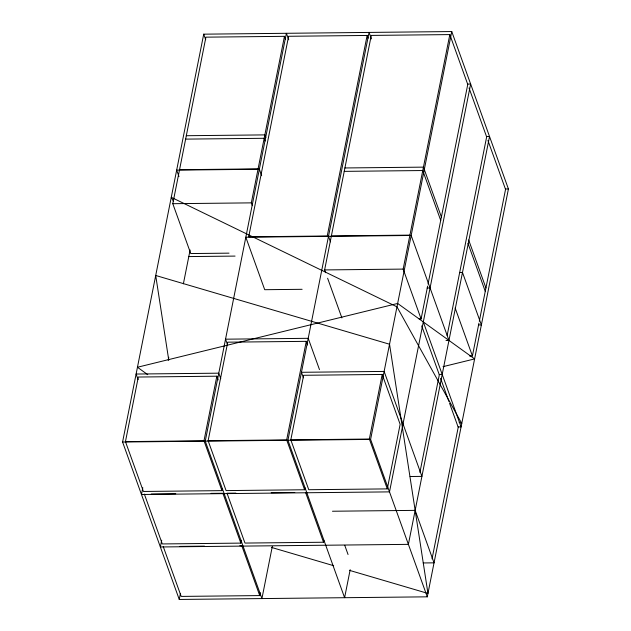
<?xml version="1.0" encoding="UTF-8"?>
<svg xmlns="http://www.w3.org/2000/svg" width="631" height="631" viewBox="0 0 631 631"><rect width="100%" height="100%" fill="white"/><g stroke="black" fill="none" stroke-linecap="round" stroke-linejoin="round"><path stroke-width="0.95" d="M122.58 442.023L203.718 34.169L451.749 31.55L508.42 188.977L427.282 596.831L179.251 599.45L122.58 442.023L370.602 439.405L427.282 596.831M222.325 488.709L221.946 490.634L143.403 491.462L125.451 441.613L138.299 377.038L216.843 376.202L218.176 379.901M229.021 253.149L190.736 253.552L172.784 203.695L205.919 37.158L284.463 36.33L285.457 39.098M142.811 487.731L141.47 494.499L389.501 491.88L470.639 84.026L467.689 84.057M168.193 360.159L168.769 357.256M183.384 283.808L190.112 249.979M161.71 540.207L160.361 546.974L408.391 544.356L489.53 136.501L486.58 136.533M221.946 490.634L203.994 440.785L216.843 376.202M252.329 205.635L251.327 202.866L284.463 36.33M305.002 487.826L304.623 489.759L226.079 490.595L208.127 440.738L227.736 342.176L306.28 341.347L307.612 345.039M179.251 599.45L180.411 593.653M144.349 494.089L162.293 543.938L240.837 543.11L241.413 540.215M304.623 489.759L286.671 439.91L306.28 341.347M367.139 35.454L327.244 235.986L248.701 236.814L288.596 36.282L367.139 35.454L368.133 38.223M163.24 546.564L181.184 596.413L259.727 595.585L260.303 592.698M290.804 439.862L303.653 375.287L382.197 374.459L400.141 424.316L387.3 488.891L308.756 489.719L290.804 439.862L369.348 439.034L387.3 488.891M325.612 272.695L324.618 269.926L371.273 35.415L449.816 34.587L467.76 84.436L428.063 283.997M272.316 546.391L261.928 598.574L205.249 441.148L286.395 33.293L288.73 39.777M235.86 493.119L227.026 493.213L244.97 543.07L323.514 542.242L323.9 540.31M369.348 439.034L382.197 374.459M419.142 318.97L421.106 318.947L403.154 269.098L449.816 34.587M370.602 439.405L451.749 31.55M350.181 569.675L344.605 597.707L287.925 440.272L369.072 32.426L371.407 38.909M421.106 318.947L427.644 286.095M419.907 472.422L439.318 374.83L421.705 325.896M447.142 335.511L486.651 136.911L469.038 87.985M432.038 558.892L458.216 427.305L449.572 403.296M469.472 355.963L472.414 355.931L478.937 323.159M479.315 321.234L505.549 189.387L487.929 140.461M443.049 366.658L474.615 358.921L397.648 303.448L137.455 367.25L147.764 374.68M186.311 135.72L264.854 134.892L265.848 137.661M185.632 139.12L264.176 138.292L265.17 141.06M179.551 169.707L258.087 168.879M344.897 167.964L423.44 167.136L441.392 216.985M344.226 171.364L422.77 170.536L440.714 220.385M505.47 189.008L508.42 188.977M172.784 203.695L251.327 202.866M331.378 235.939L409.921 235.111M188.803 256.58L235.063 256.091M324.618 269.926L403.154 269.098M459.534 272.482L462.484 272.45L481.374 324.933L478.424 324.965M302.115 289.306L264.712 289.7L245.822 237.224L411.175 235.473L448.964 340.432L446.007 340.464M427.116 287.981L430.066 287.949M439.247 374.451L442.197 374.42M458.138 426.927L461.095 426.895L423.306 321.936M125.451 441.613L203.994 440.785M208.127 440.738L286.671 439.91M410.103 476.508L421.91 476.381L384.129 371.422L301.452 372.298L303.44 377.819M151.219 494.018L175.765 493.757M211.109 493.379L222.885 493.261L240.837 543.11M271.204 492.748L294.764 492.495M332.474 511.236L415.151 510.369L434.041 562.844L423.22 562.955M179.93 546.391L204.476 546.13M239.819 545.752L241.783 545.736L259.727 595.585M271.448 547.408L333.673 565.707M349.7 570.424L427.96 593.432L389.54 344.234L155.707 275.479L168.769 360.167M459.116 422.202L461.766 423.496L396.978 306.847L171.261 197.306L173.643 201.597M468.652 239.946L485.941 287.957M467.981 243.345L485.263 291.348M455.132 307.92L472.414 355.931M440.596 378.371L448.909 401.45M328.499 236.349L330.486 241.87M327.607 278.239L341.899 317.937M261.668 175.694L259.349 169.25L176.672 170.118L178.991 176.562M203.718 34.169L205.714 39.721M319.483 369.616L308.212 338.311L225.535 339.186L227.523 344.707M344.739 545.302L348.052 554.507M305.562 492.385L323.514 542.242M220.763 378.695L218.776 373.173L136.099 374.041L138.086 379.57"/></g></svg>
